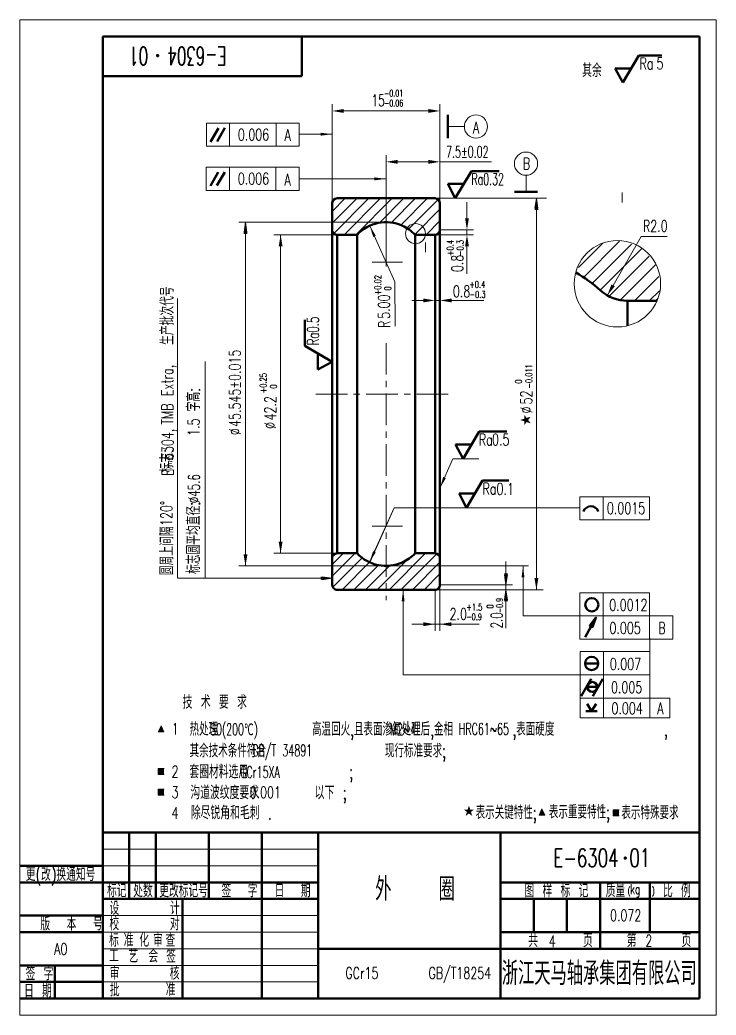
# Model space of a CAD drawing. Header units: millimetres. Extents: x 3824 to 4736, y 762 to 1063.
# Drawn here: x 4066.1 to 4276.1, y 762.8 to 1062.8 of the extents above; entities that cross this region are included whole.
import ezdxf
from ezdxf.enums import TextEntityAlignment as Align

# ---------------------------------------------------------------- set-up
doc = ezdxf.new("R2010")
doc.units = ezdxf.units.MM
doc.linetypes.add('ACAD_ISO10W100', pattern=[18.5, 12, -3, 0.5, -3])
doc.linetypes.add('CENTER', pattern=[50.8, 31.75, -6.35, 6.35, -6.35])
doc.layers.get('0').update_dxf_attribs({"lineweight": 18})
for name, color, linetype, lineweight in [('1', 7, 'Continuous', 50), ('2', 7, 'Continuous', 18), ('3', 7, 'CENTER', 18), ('90', 7, 'Continuous', 18), ('中心线', 7, 'CENTER', 18), ('文字', 7, 'Continuous', 18), ('粗实线', 7, 'Continuous', 50), ('细实线', 7, 'Continuous', 18)]:
    doc.layers.add(name, color=color, linetype=linetype, lineweight=lineweight)
doc.styles.add('HZ', font='txt.shx', dxfattribs={"width": 0.7, "bigfont": 'hztxt.shx'})
doc.styles.add('HZTXT', font='txt.shx', dxfattribs={"width": 0.667, "bigfont": 'hztxt.shx'})
doc.styles.get("Standard").update_dxf_attribs({"font": 'txt.shx', "bigfont": 'gbcbig.shx'})

msp = doc.modelspace()

# ---------------------------------------------------------------- hatches: boundary and pattern name
at = {"linetype": 'Continuous'}
for points in [[(4160.27686459, 1028.35845823), (4156.77686459, 1027.92095823), (4156.77686459, 1028.79595823)], [(4176.53590809, 1014.90213489), (4173.03590809, 1014.46463489), (4173.03590809, 1015.33963489)], [(4171.60743709, 1000.76637981), (4173.44370436, 997.75481398), (4172.64589532, 997.39547329)], [(4192.783016, 921.67149618), (4193.7779339, 925.05550927), (4194.58030888, 924.70648293)], [(4171.56324112, 899.30939934), (4172.61078091, 902.67749474), (4173.40761855, 902.31600509)], [(4217.8454096, 898.23068716), (4218.2829096, 894.73068716), (4217.4079096, 894.73068716)], [(4160.27686459, 894.51919586), (4156.77686459, 894.08169586), (4156.77686459, 894.95669586)], [(4181.67874398, 891.02788265), (4182.11624398, 887.52788265), (4181.24124398, 887.52788265)]]:
    msp.add_hatch(color=0, dxfattribs=at).paths.add_polyline_path(points, flags=0)
for points in [[(4200.35270743, 1003.02702561), (4201.5193741, 1003.02702561), (4200.93604077, 999.52702561)], [(4200.35270743, 994.52788265), (4201.5193741, 994.52788265), (4200.93604077, 998.02788265)], [(4187.79495159, 978.83499525), (4187.79495159, 977.66832858), (4191.29495159, 978.25166192)], [(4196.29429948, 978.83499525), (4196.29429948, 977.66832858), (4192.79429948, 978.25166192)]]:
    msp.add_hatch(color=0).paths.add_polyline_path(points, flags=0)
at = {"ltscale": 0.3}
for points in [[(4109.54256554, 848.19715311), (4108.67714933, 850.03633793), (4107.81173311, 848.19715311)], [(4224.40920679, 823.10424137), (4223.54379057, 824.94342619), (4222.67837436, 823.10424137)]]:
    msp.add_hatch(color=0, dxfattribs=at).paths.add_polyline_path(points)
for points in [[(4109.60039645, 837.13167907), (4107.80039645, 837.13167907), (4107.80039645, 835.33167907), (4109.60039645, 835.33167907)], [(4109.60039645, 830.92130936), (4107.80039645, 830.92130936), (4107.80039645, 829.12130936), (4109.60039645, 829.12130936)], [(4246.80937846, 824.71280999), (4245.00937846, 824.71280999), (4245.00937846, 822.91280999), (4246.80937846, 822.91280999)]]:
    msp.add_hatch(color=256).paths.add_polyline_path(points)
at = {"layer": '90'}
msp.add_hatch(color=0, dxfattribs=at).paths.add_polyline_path([(4244.51118523, 983.08613356), (4245.52182857, 982.50328611), (4243.26796453, 979.76277983)], flags=0)

# ---------------------------------------------------------------- linework, layer by layer
at = {"linetype": 'Continuous'}
for p, q in [((4160.27686459, 1007.52788265), (4160.27686459, 1037.36851738)), ((4192.79495159, 1007.52788265), (4192.79495159, 1037.36851738)), ((4176.53590809, 1009.02788265), (4176.53590809, 1022.03374326)), ((4192.79495159, 1009.02788265), (4192.79495159, 1022.03374326)), ((4191.29495159, 1009.02788265), (4223.88371432, 1009.02788265)), ((4176.53591043, 1001.82507815), (4132.1327322, 1001.82507815)), ((4165.44510984, 998.02788265), (4142.72695273, 998.02788265)), ((4165.44510984, 902.02788265), (4142.72695273, 902.02788265)), ((4176.53591043, 898.23068716), (4132.1327322, 898.23068716)), ((4191.29495159, 891.02788265), (4223.88371432, 891.02788265)), ((4191.29495159, 891.02788265), (4214.70786949, 891.02788265)), ((4191.29495159, 891.02788265), (4191.29495159, 878.64686274)), ((4192.76438403, 892.52789139), (4192.76438403, 878.64686274)), ((4192.79495159, 892.52788265), (4214.70786949, 892.52788265))]:
    msp.add_line(p, q, dxfattribs=at)
at = {"color": 0, "linetype": 'Continuous'}
for p, q in [((4163.77686459, 1035.36851738), (4189.29495159, 1035.36851738)), ((4160.27686459, 1028.35845823), (4150.3428388, 1028.35845823)), ((4180.03590809, 1020.03374326), (4189.29495159, 1020.03374326)), ((4176.53590809, 1014.90213489), (4150.28985614, 1014.90213489)), ((4221.88371432, 1005.52788265), (4221.88371432, 894.52788265)), ((4171.60743709, 1000.76637981), (4179.22002364, 983.86489718)), ((4134.1327322, 998.32507815), (4134.1327322, 901.73068716)), ((4144.72695273, 994.52788265), (4144.72695273, 905.52788265)), ((4192.783016, 921.67149618), (4196.63314404, 930.52253689)), ((4196.63314404, 930.52253689), (4204.46968891, 930.52253689)), ((4171.56324112, 899.30939934), (4178.99995852, 915.70227903)), ((4212.70786949, 896.02788265), (4212.70786949, 899.52788265)), ((4217.8454096, 898.23068716), (4217.8454096, 883.13305853)), ((4160.27686459, 894.51919586), (4113.66746174, 894.51919586)), ((4181.67874398, 891.02788265), (4181.67874398, 865.39761613)), ((4212.70786949, 892.52788265), (4212.70786949, 891.02788265)), ((4212.70786949, 887.52788265), (4212.70786949, 884.02788265)), ((4187.79495159, 880.64686274), (4184.29495159, 880.64686274)), ((4191.29495159, 880.64686274), (4192.76438403, 880.64686274)), ((4196.26438403, 880.64686274), (4199.76438403, 880.64686274))]:
    msp.add_line(p, q, dxfattribs=at)
at = {"color": 0}
for p, q in [((4150.3428388, 1028.35845823), (4150.3428388, 1028.35845823)), ((4192.79495159, 1020.03374326), (4208.29743183, 1020.03374326)), ((4150.28985614, 1014.90213489), (4150.28985614, 1014.90213489)), ((4221.88371432, 1009.02788265), (4221.88371432, 891.02788265)), ((4200.93604077, 1003.02702561), (4200.93604077, 1007.8413612)), ((4176.53591043, 1001.82507815), (4132.46642358, 1001.82507815)), ((4200.93604077, 998.02788265), (4200.93604077, 999.52702561)), ((4144.72695273, 998.02788265), (4144.72695273, 902.02788265)), ((4235.94959772, 985.09688189), (4246.93571097, 996.08299514)), ((4253.49367527, 997.49391391), (4261.28473474, 997.49391391)), ((4200.93604077, 994.52788265), (4200.93604077, 986.28226841)), ((4234.58006166, 988.2174739), (4241.90600657, 995.54341881)), ((4238.54280851, 983.19996462), (4250.5598078, 995.21696392)), ((4241.1360193, 981.30304735), (4253.78848907, 993.95551712)), ((4243.92054362, 979.59744361), (4255.88839961, 991.5652996)), ((4247.32187559, 978.50864752), (4257.9200468, 989.10681873)), ((4251.44126441, 978.13790828), (4258.80180085, 985.49844472)), ((4179.22002364, 983.86489718), (4179.22002364, 983.86489718)), ((4255.93139247, 978.13790828), (4258.98014672, 981.18666253)), ((4187.79495159, 978.25166192), (4184.29495159, 978.25166192)), ((4191.29495159, 978.25166192), (4192.79429948, 978.25166192)), ((4196.29429948, 978.25166192), (4206.03493701, 978.25166192)), ((4204.46968891, 930.52253689), (4204.46968891, 930.52253689)), ((4178.99995852, 915.70227903), (4178.99995852, 915.70227903)), ((4176.53591043, 898.23068716), (4219.50556245, 898.23068716)), ((4113.66746174, 894.51919586), (4113.66746174, 894.51919586)), ((4217.8454096, 895.49864319), (4217.8454096, 883.13305853)), ((4217.8454096, 883.13305853), (4217.8454096, 883.13305853)), ((4181.67874398, 865.39761613), (4181.67874398, 865.39761613)), ((4091.0832309, 812.81511305), (4156.08318351, 812.81511305)), ((4091.0832309, 807.81511305), (4156.08318351, 807.81511305)), ((4091.0832309, 792.81511305), (4156.08318351, 792.81511305)), ((4091.0832309, 787.81511305), (4156.08318351, 787.81511305)), ((4091.0832309, 782.81511305), (4156.08318351, 782.81511305)), ((4091.0832309, 777.81511305), (4156.08318351, 777.81511305)), ((4091.0832309, 772.81511305), (4156.08318351, 772.81511305))]:
    msp.add_line(p, q, dxfattribs=at)
at = {"color": 0, "lineweight": 18}
for p, q in [((4192.79495159, 999.52702561), (4202.93604077, 999.52702561)), ((4191.29495159, 998.02788265), (4202.93604077, 998.02788265)), ((4191.29495159, 997.24565389), (4191.29495159, 976.25166192)), ((4192.79429948, 997.24522556), (4192.79429948, 976.25166192))]:
    msp.add_line(p, q, dxfattribs=at)
at = {"color": 0, "ltscale": 0.3}
for p, q in [((4107.81173311, 848.19715311), (4108.67714933, 850.03633793)), ((4109.54256554, 848.19715311), (4108.67714933, 850.03633793)), ((4109.54256554, 848.19715311), (4107.81173311, 848.19715311)), ((4222.67837436, 823.10424137), (4223.54379057, 824.94342619)), ((4224.40920679, 823.10424137), (4222.67837436, 823.10424137)), ((4224.40920679, 823.10424137), (4223.54379057, 824.94342619))]:
    msp.add_line(p, q, dxfattribs=at)
for p, q in [((4107.80039645, 837.13167907), (4107.80039645, 835.33167907)), ((4109.60039645, 837.13167907), (4107.80039645, 837.13167907)), ((4107.80039645, 835.33167907), (4109.60039645, 835.33167907)), ((4107.80039645, 830.92130936), (4107.80039645, 829.12130936)), ((4109.60039645, 830.92130936), (4107.80039645, 830.92130936)), ((4107.80039645, 829.12130936), (4109.60039645, 829.12130936)), ((4245.00937846, 824.71280999), (4245.00937846, 822.91280999)), ((4246.80937846, 824.71280999), (4245.00937846, 824.71280999)), ((4245.00937846, 822.91280999), (4246.80937846, 822.91280999))]:
    msp.add_line(p, q)
for points in [[(4107.377768, 1052.05036651, 0.5, 0.5, 1), (4107.877768, 1052.05036651, 0.5, 0.5, 1)], [(4248.43176359, 810.14833438, 0.5, 0.5, 1), (4248.93176359, 810.14833438, 0.5, 0.5, 1)]]:
    msp.add_lwpolyline(points, format="xyseb", close=True)
for points in [[(4221.88371432, 1006.02788265), (4221.88371432, 1009.02788265), (4221.43371432, 1006.02788265), (4222.33371432, 1006.02788265), (4221.88371432, 1009.02788265)], [(4221.67371432, 1006.02788265), (4221.88371432, 1007.52788265), (4222.09371432, 1006.02788265)], [(4134.1327322, 998.82507815), (4134.1327322, 1001.82507815), (4133.6827322, 998.82507815), (4134.5827322, 998.82507815), (4134.1327322, 1001.82507815)], [(4133.9227322, 998.82507815), (4134.1327322, 1000.32507815), (4134.3427322, 998.82507815)], [(4157.27686459, 894.51919586), (4160.27686459, 894.51919586), (4157.27686459, 894.96919586), (4157.27686459, 894.06919586), (4160.27686459, 894.51919586)], [(4157.27686459, 894.72919586), (4158.77686459, 894.51919586), (4157.27686459, 894.30919586)], [(4212.70786949, 895.52788265), (4212.70786949, 892.52788265), (4213.15786949, 895.52788265), (4212.25786949, 895.52788265), (4212.70786949, 892.52788265)], [(4212.91786949, 895.52788265), (4212.70786949, 894.02788265), (4212.49786949, 895.52788265)], [(4212.70786949, 888.02788265), (4212.70786949, 891.02788265), (4212.25786949, 888.02788265), (4213.15786949, 888.02788265), (4212.70786949, 891.02788265)], [(4181.46874398, 888.02788265), (4181.67874398, 889.52788265), (4181.88874398, 888.02788265)], [(4212.49786949, 888.02788265), (4212.70786949, 889.52788265), (4212.91786949, 888.02788265)]]:
    msp.add_lwpolyline(points)
at = {"color": 0}
for centre, radius in [((4185.41095677, 998.38691297), 3.02716427), ((4246.31520946, 983.28986317), 13.02628759)]:
    msp.add_circle(centre, radius, dxfattribs=at)
for points in [[(4163.77686459, 1035.95185071), (4163.77686459, 1034.78518404), (4160.27686459, 1035.36851738)], [(4189.29495159, 1034.78518404), (4189.29495159, 1035.95185071), (4192.79495159, 1035.36851738)], [(4180.03590809, 1020.61707659), (4180.03590809, 1019.45040993), (4176.53590809, 1020.03374326)], [(4189.29495159, 1019.45040993), (4189.29495159, 1020.61707659), (4192.79495159, 1020.03374326)], [(4222.46704766, 1005.52788265), (4221.30038099, 1005.52788265), (4221.88371432, 1009.02788265)], [(4134.71606553, 998.32507815), (4133.54939886, 998.32507815), (4134.1327322, 1001.82507815)], [(4145.31028607, 994.52788265), (4144.1436194, 994.52788265), (4144.72695273, 998.02788265)], [(4144.1436194, 905.52788265), (4145.31028607, 905.52788265), (4144.72695273, 902.02788265)], [(4133.54939886, 901.73068716), (4134.71606553, 901.73068716), (4134.1327322, 898.23068716)], [(4212.12453615, 896.02788265), (4213.29120282, 896.02788265), (4212.70786949, 892.52788265)], [(4221.30038099, 894.52788265), (4222.46704766, 894.52788265), (4221.88371432, 891.02788265)], [(4213.29120282, 887.52788265), (4212.12453615, 887.52788265), (4212.70786949, 891.02788265)], [(4187.79495159, 880.0635294), (4187.79495159, 881.23019607), (4191.29495159, 880.64686274)], [(4196.26438403, 881.23019607), (4196.26438403, 880.0635294), (4192.76438403, 880.64686274)]]:
    msp.add_solid(points, dxfattribs=at)
at = {"layer": '1', "color": 0}
for p, q in [((4271.0832309, 1057.81511305), (4091.0832309, 1057.81511305)), ((4091.0832309, 1057.81511305), (4091.0832309, 767.81511305)), ((4151.0832309, 1045.81511305), (4151.0832309, 1057.81511305)), ((4271.0832309, 767.81511305), (4271.0832309, 1057.81511305)), ((4091.0832309, 1045.81511305), (4151.0832309, 1045.81511305)), ((4195.14013851, 1027.16972736), (4195.14013851, 1034.16972736)), ((4123.59096186, 1026.0844552), (4125.9694131, 1030.2040536)), ((4125.55774978, 1026.18230732), (4127.91752679, 1030.269561)), ((4123.53797919, 1012.75054515), (4125.91643044, 1016.87014354)), ((4125.50476711, 1012.84839727), (4127.86454413, 1016.93565095)), ((4161.77686459, 1009.02788265), (4191.29495159, 1009.02788265)), ((4222.2411052, 1010.97462768), (4215.2411052, 1010.97462768)), ((4160.27686459, 1007.52788499), (4160.27686459, 1000.02788265)), ((4192.79495159, 1007.52788265), (4192.79495159, 999.52788265)), ((4160.27686459, 1000.02788265), (4160.27686459, 900.02788265)), ((4160.27686459, 999.52788265), (4160.27686459, 1000.02788265)), ((4192.79495159, 999.52788265), (4192.76438403, 892.52789139)), ((4161.77686459, 902.02788265), (4161.77686459, 998.02788265)), ((4161.77686459, 998.02788265), (4167.77686459, 998.02788265)), ((4167.77686459, 902.02788265), (4167.77686459, 998.02788265)), ((4185.29495159, 902.02788265), (4185.29495159, 998.02788265)), ((4185.29495159, 902.02788265), (4185.29495159, 998.02788265)), ((4191.29495159, 998.02788265), (4185.29495159, 998.02788265)), ((4191.29495159, 902.02788265), (4191.29495159, 998.02788265)), ((4258.27938638, 978.13790828), (4249.33790448, 978.13790828)), ((4249.33790448, 970.61912983), (4249.33790448, 978.13790828)), ((4249.33790448, 970.61912983), (4249.33790448, 978.13790828)), ((4160.27686459, 900.52788265), (4160.27686459, 900.02788265)), ((4160.27686459, 900.02788265), (4160.27686459, 892.52787529)), ((4161.77686459, 902.02788265), (4167.77686459, 902.02788265)), ((4191.29495159, 902.02788265), (4185.29495159, 902.02788265)), ((4161.77686459, 891.02788265), (4191.29495159, 891.02788265)), ((4238.36723469, 880.01116134), (4236.56187657, 876.78784518)), ((4236.5451833, 868.82435268), (4240.5451833, 868.82435268)), ((4235.40212749, 858.96766912), (4238.42495913, 864.2033671)), ((4238.85105524, 858.95532757), (4241.88101228, 864.2033671)), ((4237.25796892, 861.73115806), (4240.25796892, 861.73115806)), ((4091.0832309, 817.81511305), (4271.0832309, 817.81511305)), ((4099.0832309, 817.81511305), (4099.0832309, 797.81511305)), ((4107.0832309, 817.81511305), (4107.0832309, 797.81511305)), ((4123.0832309, 817.81511305), (4123.0832309, 797.81511305)), ((4139.0832309, 817.81511305), (4139.0832309, 797.81511305)), ((4156.0832309, 817.81511305), (4156.0832309, 767.81511305)), ((4211.0832309, 817.81511305), (4211.0832309, 767.81511305)), ((4211.0832309, 802.81511305), (4271.0832309, 802.81511305)), ((4241.0832309, 802.81511305), (4241.0832309, 782.81511305)), ((4256.0832309, 802.81511305), (4256.0832309, 787.81511305)), ((4211.0832309, 797.81511305), (4271.0832309, 797.81511305)), ((4221.0832309, 797.81511305), (4221.0832309, 787.81511305)), ((4231.0832309, 797.81511305), (4231.0832309, 787.81511305)), ((4211.0832309, 787.81511305), (4271.0832309, 787.81511305)), ((4211.0832309, 782.81511305), (4271.0832309, 782.81511305)), ((4066.0832309, 767.81511305), (4271.0832309, 767.81511305))]:
    msp.add_line(p, q, dxfattribs=at)
for points in [[(4238.36723469, 880.01116134), (4239.8332309, 882.62857517), (4237.97462261, 880.23106078), (4238.75984676, 879.79126191), (4239.8332309, 882.62857517)], [(4238.18401572, 880.11378108), (4239.10023279, 881.31986826), (4238.55045365, 879.90854161)]]:
    msp.add_lwpolyline(points, dxfattribs=at)
for centre, radius in [((4238.59274131, 886.51926472), 2), ((4238.5451833, 868.82435268), 2), ((4238.75796892, 861.73115806), 1.5)]:
    msp.add_circle(centre, radius, dxfattribs=at)
for centre, radius, start, end in [((4161.77686459, 1007.52788265), 1.5, 90, 180), ((4191.29495159, 1007.52788265), 1.5, 0, 90), ((4161.77686459, 999.52788265), 1.5, 180, 270), ((4176.53590809, 989.82417686), 12.00090129, 65.7478153387, 136.8751173788), ((4176.53590809, 989.82417686), 12.00090129, 43.1248826212, 65.7478153387), ((4191.29495159, 999.52788265), 1.5, 270, 0), ((4208.9384661, 944.91289982), 48.60365021, 48.3198705252, 59.3096618497), ((4249.33790448, 990.28790828), 12.15, 228.3198705252, 270), ((4238.31822674, 913.82141528), 2.38529307, 20.1777104911, 159.8222895089), ((4161.77686459, 900.52788265), 1.5, 90, 180), ((4176.53590809, 910.23158845), 12.00090129, 223.1248826212, 294.2521846613), ((4176.53590809, 910.23158845), 12.00090129, 294.2521846613, 316.8751173788), ((4191.26666945, 900.52789073), 1.5, 0, 90), ((4161.75577441, 892.47696646), 1.44923727, 177.9862618349, 270.8338323734), ((4191.31604177, 892.47696646), 1.44923727, 269.1661676266, 2.0137381651)]:
    msp.add_arc(centre, radius, start, end, dxfattribs=at)
at = {"layer": '2', "color": 0}
for p, q in [((4276.0832309, 1062.81511305), (4066.0832309, 1062.81511305)), ((4066.0832309, 1062.81511305), (4066.0832309, 762.81511305)), ((4276.0832309, 762.81511305), (4276.0832309, 1062.81511305)), ((4160.27686459, 1007.52788265), (4160.27686459, 1035.36742236)), ((4192.79495159, 1007.52788265), (4192.79495159, 1035.36742236)), ((4122.3428388, 1031.73639304), (4150.3428388, 1031.73639304)), ((4122.3428388, 1024.73639304), (4122.3428388, 1031.73639304)), ((4129.3428388, 1024.73639304), (4129.3428388, 1031.73639304)), ((4143.3428388, 1031.73639304), (4143.3428388, 1024.73639304)), ((4150.3428388, 1024.73639304), (4150.3428388, 1031.73639304)), ((4195.14013851, 1030.66972736), (4200.14607755, 1030.66972736)), ((4157.27686459, 1028.35845823), (4150.3428388, 1028.35845823)), ((4122.3428388, 1024.73639304), (4150.3428388, 1024.73639304)), ((4122.28985614, 1018.40178679), (4122.28985614, 1011.40248299)), ((4150.28985614, 1018.40178679), (4122.28985614, 1018.40178679)), ((4129.28985614, 1018.40178679), (4129.28985614, 1011.40248299)), ((4143.28985614, 1011.40248299), (4143.28985614, 1018.40178679)), ((4150.28985614, 1018.40178679), (4150.28985614, 1011.40248299)), ((4176.53590809, 1014.90213489), (4150.28985614, 1014.90213489)), ((4218.7411052, 1010.97462768), (4218.7411052, 1015.98056671)), ((4122.28985614, 1011.40248299), (4150.28985614, 1011.40248299)), ((4150.28985614, 1011.40248299), (4122.28985614, 1011.40248299)), ((4160.27686459, 1005.06199612), (4164.24275113, 1009.02788265)), ((4160.27686459, 1001.52646221), (4167.77828504, 1009.02788265)), ((4160.73484255, 998.44890626), (4171.31381894, 1009.02788265)), ((4163.84935285, 998.02788265), (4174.84935285, 1009.02788265)), ((4167.38488675, 998.02788265), (4178.38488675, 1009.02788265)), ((4174.55259715, 1001.66005914), (4181.92042066, 1009.02788265)), ((4178.14481199, 1001.71674008), (4185.45595457, 1009.02788265)), ((4180.94814853, 1000.98454272), (4188.99148847, 1009.02788265)), ((4183.26211675, 999.76297703), (4192.21315307, 1008.71401335)), ((4185.18176158, 998.14708795), (4192.79495159, 1005.76027796)), ((4188.59809019, 998.02788265), (4192.79495159, 1002.22474405)), ((4179.22002364, 983.86489718), (4179.23548127, 970.53949519)), ((4113.66746174, 894.65208735), (4113.66746174, 978.84879885)), ((4257.7903036, 978.13790828), (4258.59451188, 978.94211657)), ((4121.91974594, 894.65208735), (4121.91974594, 959.86311154)), ((4234.97274226, 919.07753608), (4255.97274226, 919.07753608)), ((4234.97274226, 912.07753608), (4234.97274226, 919.07753608)), ((4241.97274226, 912.07753608), (4241.97274226, 919.07753608)), ((4255.97274226, 919.07753608), (4255.97274226, 912.07753608)), ((4234.97274226, 912.07753608), (4241.97274226, 912.07753608)), ((4241.97274226, 912.07753608), (4255.97274226, 912.07753608)), ((4160.27686459, 898.62962453), (4163.67512272, 902.02788265)), ((4160.27686459, 895.09409062), (4167.21065663, 902.02788265)), ((4160.48459219, 891.76628431), (4169.34326049, 900.62495261)), ((4165.44510984, 900.26233587), (4167.21065663, 902.02788265)), ((4173.88832616, 891.02788265), (4182.94728672, 900.08684322)), ((4177.53108894, 891.13511153), (4188.42386006, 902.02788265)), ((4180.95939397, 891.02788265), (4191.84389243, 901.91238112)), ((4163.28172444, 891.02788265), (4171.56324112, 899.30939934)), ((4166.81725834, 891.02788265), (4174.24144501, 898.45206932)), ((4170.35279225, 891.02788265), (4177.60314555, 898.27823595)), ((4184.60940512, 891.1423599), (4192.79520981, 899.32816459)), ((4188.03046178, 891.02788265), (4192.79495159, 895.79237246)), ((4191.59664943, 891.0585364), (4192.76429784, 892.22618481)), ((4181.67874398, 888.02788265), (4181.67874398, 865.39761613)), ((4235.02208, 876.13305853), (4235.02208, 890.13305853)), ((4235.02208, 890.13305853), (4256.02208, 890.13305853)), ((4242.02208, 876.13305853), (4242.02208, 890.13305853)), ((4256.02208, 890.13305853), (4256.02208, 876.13305853)), ((4217.8454096, 883.13305853), (4263.02208, 883.13305853)), ((4263.03274863, 876.13305853), (4263.03274863, 883.13305853)), ((4235.02208, 876.13305853), (4263.02208, 876.13305853)), ((4235.1070157, 872.39761613), (4235.1070157, 852.39761613)), ((4235.1070157, 872.39761613), (4256.1070157, 872.39761613)), ((4242.1070157, 872.39761613), (4242.1070157, 852.39761613)), ((4256.1070157, 858.39761613), (4256.1070157, 872.39761613)), ((4181.67874398, 865.39761613), (4256.1070157, 865.39761613)), ((4235.1070157, 858.39761613), (4262.1070157, 858.39761613)), ((4091.0832309, 812.81511305), (4156.0832309, 812.81511305)), ((4091.0832309, 807.81511305), (4156.0832309, 807.81511305)), ((4066.0832309, 762.81511305), (4276.0832309, 762.81511305))]:
    msp.add_line(p, q, dxfattribs=at)
at = {"layer": '2', "color": 0, "linetype": 'ByBlock'}
for p, q in [((4191.29495159, 1009.02788265), (4224.94011991, 1009.02788265)), ((4134.1327322, 1001.82507815), (4134.1327322, 898.23068716)), ((4171.60743709, 1000.76637981), (4179.22002364, 983.86489718)), ((4171.60743709, 899.2893855), (4178.99995852, 915.70227903)), ((4178.99995852, 915.70227903), (4234.97274226, 915.70227903)), ((4176.44590809, 910.23158845), (4176.62590809, 910.23158845)), ((4212.70786949, 879.43218508), (4212.70786949, 897.50642578)), ((4204.57843684, 880.64686274), (4185.29495159, 880.64686274))]:
    msp.add_line(p, q, dxfattribs=at)
at = {"layer": '2', "color": 0}
for centre in [(4203.64607755, 1030.66972736), (4218.7411052, 1019.48056671)]:
    msp.add_circle(centre, 3.5, dxfattribs=at)
at = {"layer": '3', "color": 0}
for p, q in [((4176.53590809, 1020.2695933), (4176.53590809, 987.57930644)), ((4172.35510565, 989.82417686), (4181.49728534, 989.82417686)), ((4172.35510565, 910.23158845), (4181.49728534, 910.23158845))]:
    msp.add_line(p, q, dxfattribs=at)
at = {"layer": '90', "color": 0}
msp.add_line((4253.49367527, 997.49391391), (4245.0165069, 982.79470984), dxfattribs=at)
at = {"layer": '中心线', "color": 0, "ltscale": 0.3}
for p, q in [((4176.53590809, 965.40018629), (4176.53590809, 887.92358619)), ((4155.32971442, 950.02788265), (4195.29687267, 950.02788265))]:
    msp.add_line(p, q, dxfattribs=at)
at = {"layer": '粗实线', "color": 0}
for p, q in [((4247.90913862, 1043.9075524), (4252.79466748, 1052.11460519)), ((4252.79466748, 1052.11460519), (4259.7398361, 1052.11460519)), ((4247.90913862, 1043.9075524), (4245.67099048, 1048.20446419)), ((4245.67163636, 1048.20322419), (4250.46628417, 1048.20322419)), ((4197.39350379, 1009.05820995), (4202.27903266, 1017.26526274)), ((4202.27903266, 1017.26526274), (4210.66634495, 1017.26526274)), ((4197.39350379, 1009.05820995), (4195.15535566, 1013.35512174)), ((4195.15600154, 1013.35388174), (4199.95064934, 1013.35388174)), ((4152.0698118, 964.58926077), (4152.0698118, 972.42849367)), ((4160.27686459, 959.7037319), (4152.0698118, 964.58926077)), ((4155.9811928, 957.46622965), (4155.9811928, 962.26087745)), ((4160.27686459, 959.7037319), (4155.9799528, 957.46558377)), ((4199.75812126, 930.52253689), (4204.64365013, 938.72958968)), ((4204.64365013, 938.72958968), (4212.97960296, 938.72958968)), ((4199.75812126, 930.52253689), (4197.51997313, 934.81944868)), ((4197.52061901, 934.81820868), (4202.31526682, 934.81820868)), ((4200.77633849, 915.73260632), (4205.66186736, 923.93965912)), ((4205.66186736, 923.93965912), (4213.53530541, 923.93965912)), ((4200.77633849, 915.73260632), (4198.53819036, 920.02951812)), ((4198.53883624, 920.02827812), (4203.33348404, 920.02827812)), ((4156.08318351, 782.81511305), (4211.0832309, 782.81511305))]:
    msp.add_line(p, q, dxfattribs=at)
at = {"layer": '粗实线', "lineweight": 50}
for p, q in [((4237.14427089, 856.59986678), (4238.5153225, 854.47241511)), ((4239.8863741, 856.59986678), (4238.5153225, 854.47241511)), ((4236.79567214, 854.47241511), (4240.17617383, 854.47241511))]:
    msp.add_line(p, q, dxfattribs=at)
at = {"layer": '粗实线', "color": 0, "lineweight": 50}
for p, q in [((4099.0832309, 797.81511305), (4099.0832309, 817.81511305)), ((4107.0832309, 797.81511305), (4107.0832309, 817.81511305)), ((4123.0832309, 797.81511305), (4123.0832309, 817.81511305)), ((4139.0832309, 797.81511305), (4139.0832309, 817.81511305)), ((4156.08318351, 767.81511305), (4156.08318351, 817.81511305)), ((4091.0832309, 807.81511305), (4066.0832309, 807.81511305)), ((4091.0832309, 802.81511305), (4066.0832309, 802.81511305)), ((4091.0832309, 802.81511305), (4156.08318351, 802.81511305)), ((4211.0832309, 802.81511305), (4271.0832309, 802.81511305)), ((4091.0832309, 797.81511305), (4156.08318351, 797.81511305)), ((4115.08318351, 767.81511305), (4115.08318351, 797.81511305)), ((4139.0832309, 767.81511305), (4139.0832309, 797.81511305)), ((4211.0832309, 797.81511305), (4271.0832309, 797.81511305)), ((4091.0832309, 792.81511305), (4066.0832309, 792.81511305)), ((4091.0832309, 787.81511305), (4066.0832309, 787.81511305)), ((4211.0832309, 787.81511305), (4271.0832309, 787.81511305)), ((4211.0832309, 782.81511305), (4271.0832309, 782.81511305)), ((4091.0832309, 777.81511305), (4066.0832309, 777.81511305)), ((4076.66873418, 777.81511305), (4076.66873418, 767.81511305)), ((4091.0832309, 772.81511305), (4066.0832309, 772.81511305)), ((4091.0832309, 767.81511305), (4066.0832309, 767.81511305)), ((4091.0832309, 767.81511305), (4066.0832309, 767.81511305))]:
    msp.add_line(p, q, dxfattribs=at)
at = {"layer": '细实线', "color": 0, "linetype": 'Continuous', "lineweight": 20}
for p, q in [((4256.1070157, 852.39761613), (4256.1070157, 876.39761613)), ((4235.1070157, 852.39761613), (4235.1070157, 872.39761613)), ((4242.1070157, 852.39761613), (4242.1070157, 872.39761613)), ((4256.1070157, 858.39761613), (4256.1070157, 872.39761613)), ((4262.1070157, 858.39761613), (4262.1070157, 852.39761613)), ((4262.1070157, 858.39761613), (4262.1070157, 852.39761613)), ((4262.1070157, 852.39761613), (4235.1070157, 852.39761613)), ((4235.1070157, 852.39761613), (4262.1070157, 852.39761613))]:
    msp.add_line(p, q, dxfattribs=at)
at = {"layer": '细实线', "color": 0}
for start, end in [(0, 180), (180, 0)]:
    msp.add_arc((4248.68176359, 810.14833438), 0.25, start, end, dxfattribs=at)

# ---------------------------------------------------------------- texts
at = {"color": 0, "linetype": 'Continuous'}
for s, height, style, width, p in [('Ra', 3.5, 'HZ', 0.7, (4252.98320805, 1047.90900097)), ('5', 3.5, 'HZ', 0.7, (4258.11150276, 1047.94812369)), ('Ⅰ', 3.5, 'HZ', 0.7, (4246.25142534, 1007.38521306)), ('R2.0', 3.5, 'HZ', 0.7, (4254.02034988, 998.92307187)), ('Ⅰ', 3.5, 'HZ', 0.7, (4186.94781457, 992.37881625)), ('+0.4', 2, 'HZ', 0.7, (4201.63201835, 982.07310494)), ('0.8', 3.5, 'HZ', 0.7, (4196.70082201, 979.22817954)), ('-0.3', 2, 'HZ', 0.7, (4201.73251136, 979.07310494)), ('E-6304 01', 5.5, 'HZTXT', 0.667, (4227.00107799, 807.48386415)), ('(     )', 2, 'HZ', 0.666667, (4249.40254372, 799.27157445)), ('A0', 3.5, 'HZ', 0.7, (4076.42508796, 780.99113185))]:
    msp.add_text(s, height=height, dxfattribs=dict(at, style=style, width=width)).set_placement(p)
at = {"color": 0, "linetype": 'Continuous', "style": 'HZ', "width": 0.7}
for s, height, p in [('+0.4', 2, (4196.89045144, 991.63909875)), ('-0.3', 2, (4199.89045144, 991.65304222)), ('0.8', 3.5, (4199.77391065, 986.7990029))]:
    msp.add_text(s, height=height, rotation=90, dxfattribs=at).set_placement(p)
at = {"style": 'HZ', "width": 0.7}
for s, p in [('0.004', (4244.51522296, 853.53424976)), ('A', (4258.3401427, 853.54904076))]:
    msp.add_text(s, height=3.5, dxfattribs=at).set_placement(p)
at = {"color": 0, "linetype": 'ACAD_ISO10W100', "lineweight": 15, "insert": (4217.39496128, 940.50288683), "char_height": 2.5, "width": 13.4002592891, "attachment_point": 1, "rotation": 90}
msp.add_mtext('{\\fSimSun|b0|i0|c134|p2;★}', dxfattribs=at)
at = {"color": 0, "linetype": 'ACAD_ISO10W100', "lineweight": 15, "insert": (4199.82914775, 825.58662166), "char_height": 2.5, "width": 13.4002592891, "attachment_point": 1}
msp.add_mtext('{\\fSimSun|b0|i0|c134|p2;★}', dxfattribs=at)
at = {"layer": '2', "color": 0, "linetype": 'Continuous'}
for s, height, rotation, style, width, p in [('E-6304  01', 5.5, 180, 'HZTXT', 0.6, (4128.32729039, 1054.66822587)), ('+0.02', 2, 90, 'HZ', 0.7, (4175.00821707, 979.83944362)), ('  生产批次代号', 4, 90, 'HZ', 0.7, (4112.51706328, 959.84434725)), ('0', 2, 90, 'HZ', 0.7, (4178.02993056, 981.20773136)), ('5.00', 3.5, 90, 'HZ', 0.7, (4177.65708837, 972.69816121)), ('0.5', 3.5, 90, 'HZ', 0.65, (4156.25860267, 968.49871156)), ('R', 3.5, 90, 'HZ', 0.7, (4177.72871511, 969.95573114)), ('Ra', 3.5, 90, 'HZ', 0.65, (4156.27541602, 964.68288449)), ('45.545±0.015', 3.5, 90, 'HZ', 0.7, (4132.6626512, 940.10771453)), ('TMB Extra,', 3.5, 90, 'HZ', 0.7, (4112.3020004, 940.8006654)), ('-0.011', 2, 90, 'HZ', 0.7, (4220.62171139, 951.69337677)), ('+0.25', 2, 90, 'HZ', 0.7, (4140.47848809, 950.28981599)), ('0', 2, 90, 'HZ', 0.7, (4217.50535293, 953.15388841)), ('0', 2, 90, 'HZ', 0.7, (4143.5465066, 951.65615617)), ('标志圆平均直径:          字高:', 4, 90, 'HZ', 0.7, (4120.44723744, 895.79406252)), ('42.2', 3.5, 90, 'HZ', 0.7, (4143.37155348, 942.06703294)), ('52', 3.5, 90, 'HZ', 0.7, (4220.58026167, 946.90258168)), ('∅', 3.5, 90, 'HZ', 0.7, (4220.58575268, 944.16922455)), ('1.5', 3.5, 90, 'HZ', 0.7, (4120.26404295, 937.41740203)), ('E-6304,', 3.5, 90, 'HZ', 0.7, (4112.38739491, 925.40368442)), ('∅', 3.5, 90, 'HZ', 0.7, (4132.73216764, 937.65432163)), ('∅', 3.5, 90, 'HZ', 0.7, (4143.32887419, 939.52223944)), ('圆周上间隔      标志:', 4, 90, 'HZ', 0.7, (4112.40867418, 895.42507948)), ('∅45.6', 3.5, 90, 'HZ', 0.65, (4120.34644225, 917.11301097)), ('120°', 3.5, 90, 'HZ', 0.7, (4112.03662682, 910.25638761)), ('2.0', 3.5, 90, 'HZ', 0.65, (4211.63280782, 879.36928533))]:
    msp.add_text(s, height=height, rotation=rotation, dxfattribs=dict(at, style=style, width=width)).set_placement(p)
at = {"layer": '2', "color": 0, "linetype": 'Continuous', "style": 'HZ'}
for s, height, width, p in [('其余', 4.025, 0.7, (4235.6766359, 1045.57809027)), ('A', 3.5, 0.7, (4202.74349822, 1028.61510987)), ('0.006', 3.5, 0.7, (4131.82554596, 1026.48306882)), ('A', 3.5, 0.7, (4145.92850436, 1026.34639746)), ('7.5±0.02', 3.5, 0.6, (4194.65667316, 1021.29121404)), ('B', 3.5, 0.7, (4217.7987825, 1017.75171732)), ('0.006', 3.5, 0.7, (4131.81104286, 1013.21011179)), ('A', 3.5, 0.7, (4145.87552169, 1012.87309625)), ('Ra', 3.5, 0.6, (4202.28455039, 1013.05965852)), ('0.32', 3.5, 0.6, (4205.81954401, 1013.0340711)), ('Ra', 3.5, 0.7, (4204.50900821, 934.52398546)), ('0.5', 3.5, 0.7, (4208.4993593, 934.55363641)), ('Ra', 3.5, 0.7, (4205.6147245, 919.7340549)), ('0.1', 3.5, 0.7, (4209.84313041, 919.69686027)), ('0.0015', 3.5, 0.7, (4243.14240419, 913.86592615)), ('0.0012', 3.5, 0.7, (4243.85073199, 884.71143855)), ('2.0', 3.5, 0.7, (4195.69650375, 881.9703225)), ('+1.5', 2, 0.7, (4200.74936, 884.82243655)), ('-0.9', 2, 0.7, (4200.66865851, 881.86547025)), ('0.005', 3.5, 0.7, (4243.91065417, 877.73388235)), ('B', 3.5, 0.7, (4258.65278092, 877.73388235)), ('0.007', 3.5, 0.7, (4244.0242666, 866.87943154)), ('0.005', 3.5, 0.7, (4244.36720086, 859.85174975)), ('外   圈', 7, 0.7, (4173.25470853, 797.30752272)), ('浙江天马轴承集团有限公司', 7, 0.7, (4211.44433119, 771.88363336))]:
    msp.add_text(s, height=height, dxfattribs=dict(at, width=width)).set_placement(p)
at = {"layer": '2', "style": 'HZ'}
for s, height, width, p in [('技 术 要 求', 4.025, 0.7, (4115.18601118, 855.16619852)), ('  热处理           高温回火,且表面渗氮处理后,金相       ,表面硬度             ,', 4.025, 0.65, (4112.60516477, 847.03030639)), ('S0(200℃)', 3.5, 0.6, (4123.44289573, 847.1981285)), ('  其余技术条件符合              现行标准要求;', 4.025, 0.65, (4112.60516477, 840.51547743)), ('  套圈材料选用           ;', 4.025, 0.7, (4112.17838393, 834.1663392)), ('GCr15XA', 3.5, 0.6, (4132.54008448, 834.30667663)), ('  沟道波纹度要求      以下 ;', 4.025, 0.7, (4112.47607742, 827.89084144)), ('  除尽锐角和毛刺 .', 4.025, 0.7, (4112.62805201, 821.81891756)), ('表示关键特性;', 4.025, 0.65, (4203.53757955, 821.88500376)), ('表示重要特性;', 4.025, 0.65, (4225.63894546, 822.04086326))]:
    msp.add_text(s, height=height, dxfattribs=dict(at, width=width)).set_placement(p)
at = {"layer": '2', "style": 'HZ', "width": 0.65}
msp.add_text('表示特殊要求', height=4.025, dxfattribs=at).set_placement((4256.14039304, 824.06844498), align=Align.MIDDLE)
at = {"layer": '90', "color": 0, "linetype": 'Continuous', "style": 'HZ'}
for s, height, width, p in [('-0.01', 2, 0.6667, (4175.92924192, 1039.68903577)), ('15', 3.5, 0.6667, (4172.18758082, 1036.79861693)), ('-0.06', 2, 0.6667, (4175.92419863, 1036.72077149)), ('0.072', 3.5, 0.7, (4244.07171784, 791.11878561))]:
    msp.add_text(s, height=height, dxfattribs=dict(at, width=width)).set_placement(p)
at = {"layer": '90', "color": 0, "linetype": 'Continuous', "style": 'HZ', "width": 0.6667}
for s, p in [('-0.9', (4211.76075985, 883.9903951)), ('0', (4208.88509134, 885.38542887))]:
    msp.add_text(s, height=2, rotation=90, dxfattribs=at).set_placement(p)
at = {"layer": '90', "style": 'HZ', "width": 0.6}
for s, p in [('1', (4112.03260025, 847.35096616)), ('M2~4', (4177.68599244, 847.22243323)), ('HRC61~65', (4198.46512662, 847.3440134)), ('GB/T 34891', (4136.17292977, 840.84393086))]:
    msp.add_text(s, height=3.5, dxfattribs=at).set_placement(p)
at = {"layer": '文字', "style": 'HZ', "width": 0.7}
for s, p in [('2', (4111.83652104, 834.44828845)), ('3', (4111.83652104, 828.23791874)), ('0.001', (4135.38475222, 828.23791874)), ('4', (4111.84402479, 821.96880611))]:
    msp.add_text(s, height=3.5, dxfattribs=at).set_placement(p)
at = {"layer": '文字', "color": 0, "linetype": 'Continuous', "style": 'HZ'}
for s, height, width, p in [('更(改)换通知号', 4, 0.7, (4067.84368156, 803.23720576)), ('标记', 4, 0.7, (4092.37141988, 798.31511305)), ('处数', 4, 0.7, (4100.26118366, 798.31511305)), ('更改标记号', 4, 0.7, (4108.11202936, 798.31511305)), ('签  字', 4, 0.7, (4126.88507022, 798.31511305)), ('日  期', 4, 0.7, (4142.88425307, 798.31511305)), ('图 样 标 记', 4, 0.7, (4218.30055373, 798.31511305)), ('质量', 4, 0.7, (4242.79214881, 798.38001008)), ('kg', 3, 0.666667, (4250.15207631, 799.31511305)), ('比 例', 4, 0.7, (4260.0776717, 798.31511305)), ('设', 4, 0.7, (4093.10134164, 793.04111143)), (' 计', 4, 0.7, (4108.86575548, 793.04111143)), ('版  本  号', 4, 0.7, (4072.26414921, 788.31511305)), ('校', 4, 0.7, (4093.09031802, 788.36156361)), (' 对', 4, 0.7, (4108.82166099, 788.36156361)), ('标', 4, 0.7, (4092.9793799, 783.40314937)), ('准', 4, 0.7, (4097.41207503, 783.44193044)), ('化', 4, 0.7, (4102.09280468, 783.40314937)), ('审', 4, 0.7, (4106.26648644, 783.40314937)), ('查', 4, 0.7, (4110.0048057, 783.40314937)), ('共     页', 4, 0.7, (4219.43186623, 783.29592895)), ('4', 3.5, 0.7, (4225.60682675, 783.28304833)), ('第     页', 4, 0.7, (4249.12732539, 783.31511305)), ('2', 3.5, 0.7, (4254.7387251, 783.48236228)), ('艺', 4, 0.7, (4098.83851372, 778.62869703)), ('会', 4, 0.7, (4104.8554352, 778.65250655)), ('工', 4, 0.7, (4092.97207924, 778.7048875)), ('签', 4, 0.7, (4110.19615979, 778.55250655)), ('签 字', 4, 0.7, (4067.82735476, 773.31511305)), ('审', 4, 0.7, (4093.17707185, 773.45441205)), (' 核', 4, 0.7, (4108.7916604, 773.45441205)), ('GCr15      GB/T18254', 3.5, 0.7, (4164.25644178, 773.73736887)), ('日 期', 4, 0.7, (4067.33985509, 768.12681582)), ('批', 4, 0.7, (4093.21420865, 768.4255153)), ('准', 4, 0.7, (4110.06368232, 768.5891975))]:
    msp.add_text(s, height=height, dxfattribs=dict(at, width=width)).set_placement(p)

doc.saveas('drawing.dxf')
